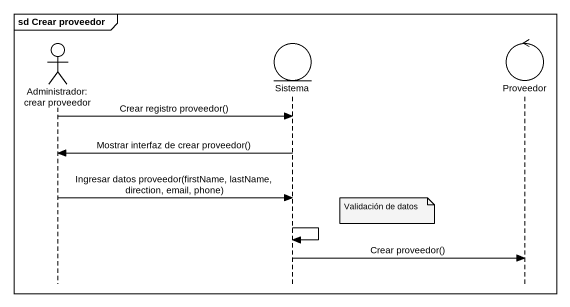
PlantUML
@startuml
mainframe sd Crear proveedor
hide footbox
actor "Administrador: crear proveedor" as Administrador_crear
entity Sistema
control Proveedor

Administrador_crear -> Sistema : Crear registro proveedor()
Sistema -> Administrador_crear : Mostrar interfaz de crear proveedor()
Administrador_crear -> Sistema : Ingresar datos proveedor(firstName, lastName, direction, email, phone)
note right of Sistema : Validación de datos
Sistema -> Sistema
Sistema -> Proveedor : Crear proveedor()
@enduml
